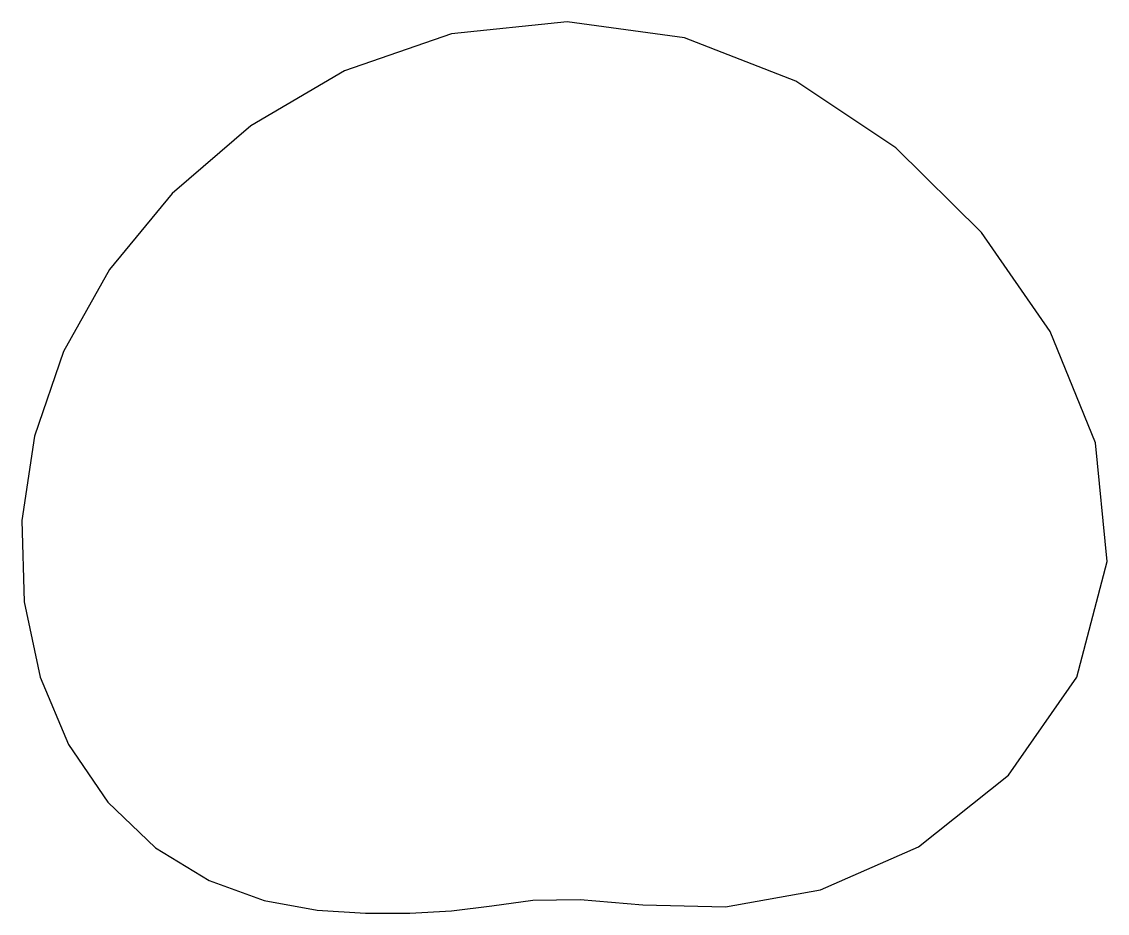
# Model space of a CAD drawing. Header units: metres. Extents: x -56 to 85, y -31 to 85.
import ezdxf

# ---------------------------------------------------------------- set-up
doc = ezdxf.new("R2010")
doc.units = ezdxf.units.M

msp = doc.modelspace()

# ---------------------------------------------------------------- linework, layer by layer
for p, q in [((15.03, 85.25), (0, 83.66)), ((30.27, 83.16), (15.03, 85.25)), ((0, 83.66), (-13.91, 78.88)), ((44.75, 77.51), (30.27, 83.16)), ((-13.91, 78.88), (-26.1, 71.72)), ((57.78, 68.86), (44.75, 77.51)), ((-26.1, 71.72), (-36.33, 62.92)), ((68.93, 57.84), (57.78, 68.86)), ((-36.33, 62.92), (-44.47, 53)), ((77.83, 44.94), (68.93, 57.84)), ((-44.47, 53), (-50.45, 42.33)), ((83.73, 30.48), (77.83, 44.94)), ((-50.45, 42.33), (-54.24, 31.32)), ((-54.24, 31.32), (-55.91, 20.35)), ((85.27, 15.03), (83.73, 30.48)), ((-55.91, 20.35), (-55.6, 9.8)), ((81.3, 0), (85.27, 15.03)), ((-55.6, 9.8), (-53.51, 0)), ((-53.51, 0), (-49.82, -8.78)), ((72.4, -12.77), (81.3, 0)), ((-49.82, -8.78), (-44.72, -16.28)), ((60.7, -22.09), (72.4, -12.77)), ((-44.72, -16.28), (-38.49, -22.22)), ((-38.49, -22.22), (-31.54, -26.47)), ((47.98, -27.7), (60.7, -22.09)), ((-31.54, -26.47), (-24.39, -29.06)), ((35.61, -29.88), (47.98, -27.7)), ((-24.39, -29.06), (-17.5, -30.31)), ((5.25, -29.77), (10.57, -29.04)), ((10.57, -29.04), (16.71, -28.94)), ((16.71, -28.94), (24.88, -29.65)), ((-17.5, -30.31), (-11.19, -30.73)), ((-11.19, -30.73), (-5.42, -30.72)), ((-5.42, -30.72), (0, -30.41)), ((0, -30.41), (5.25, -29.77)), ((24.88, -29.65), (35.61, -29.88))]:
    msp.add_line(p, q)

doc.saveas('drawing.dxf')
